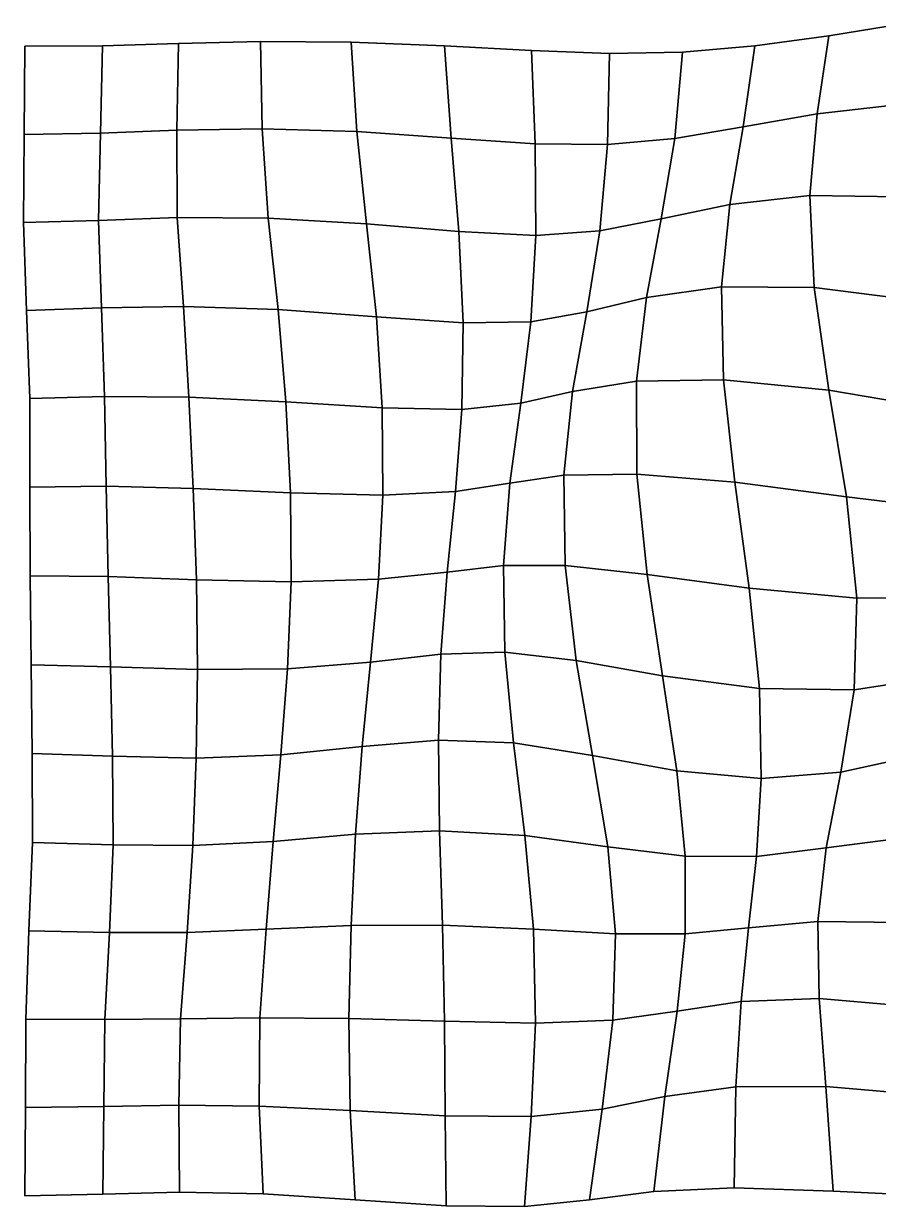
# Model space of a CAD drawing. Extents: x -160 to 222, y -128 to 127.
# Drawn here: x -160.4 to 21.6, y -128.2 to 123.5 of the extents above; entities that cross this region are included whole.
import ezdxf

# ---------------------------------------------------------------- set-up
doc = ezdxf.new("R2010")
doc.units = 0

msp = doc.modelspace()

# ---------------------------------------------------------------- linework, layer by layer
for points in [[(8.556374, 104.268883, -0.978104), (25.437164, 106.178192, -0.40699), (27.156853, 123.482094, -1.0634), (11.080011, 120.883629, -1.696271)], [(8.556374, 104.268883, -0.978104), (11.080011, 120.883629, -1.696271), (27.156853, 123.482094, -1.0634), (25.437164, 106.178192, -0.40699)], [(-7.132471, 101.533234, -1.663494), (8.556374, 104.268883, -0.978104), (11.080011, 120.883629, -1.696271), (-4.662663, 118.738007, -2.232861)], [(-7.132471, 101.533234, -1.663494), (-4.662663, 118.738007, -2.232861), (11.080011, 120.883629, -1.696271), (8.556374, 104.268883, -0.978104)], [(-160.218079, 99.90274, -1.273248), (-144.029373, 100.154434, -1.242931), (-143.576324, 118.774071, -1.248718), (-160.101456, 118.721863, -1.289634)], [(-160.218079, 99.90274, -1.273248), (-160.101456, 118.721863, -1.289634), (-143.576324, 118.774071, -1.248718), (-144.029373, 100.154434, -1.242931)], [(-144.029373, 100.154434, -1.242931), (-127.757965, 100.810692, -1.306906), (-127.357185, 119.242348, -1.253917), (-143.576324, 118.774071, -1.248718)], [(-144.029373, 100.154434, -1.242931), (-143.576324, 118.774071, -1.248718), (-127.357185, 119.242348, -1.253917), (-127.757965, 100.810692, -1.306906)], [(-127.757965, 100.810692, -1.306906), (-109.592369, 101.124725, -1.366791), (-109.912468, 119.66951, -1.252119), (-127.357185, 119.242348, -1.253917)], [(-127.757965, 100.810692, -1.306906), (-127.357185, 119.242348, -1.253917), (-109.912468, 119.66951, -1.252119), (-109.592369, 101.124725, -1.366791)], [(-109.592369, 101.124725, -1.366791), (-89.402069, 100.50782, -1.372343), (-90.656372, 119.527351, -1.228849), (-109.912468, 119.66951, -1.252119)], [(-109.592369, 101.124725, -1.366791), (-109.912468, 119.66951, -1.252119), (-90.656372, 119.527351, -1.228849), (-89.402069, 100.50782, -1.372343)], [(-89.402069, 100.50782, -1.372343), (-69.309944, 99.142334, -1.433282), (-70.77198, 118.736221, -1.301387), (-90.656372, 119.527351, -1.228849)], [(-89.402069, 100.50782, -1.372343), (-90.656372, 119.527351, -1.228849), (-70.77198, 118.736221, -1.301387), (-69.309944, 99.142334, -1.433282)], [(-69.309944, 99.142334, -1.433282), (-51.470695, 97.902779, -1.665176), (-52.261501, 117.736862, -1.595495), (-70.77198, 118.736221, -1.301387)], [(-69.309944, 99.142334, -1.433282), (-70.77198, 118.736221, -1.301387), (-52.261501, 117.736862, -1.595495), (-51.470695, 97.902779, -1.665176)], [(-21.734848, 99.058441, -2.037014), (-7.132471, 101.533234, -1.663494), (-4.662663, 118.738007, -2.232861), (-20.070789, 117.444695, -2.347423)], [(-21.734848, 99.058441, -2.037014), (-20.070789, 117.444695, -2.347423), (-4.662663, 118.738007, -2.232861), (-7.132471, 101.533234, -1.663494)], [(-51.470695, 97.902779, -1.665176), (-36.033909, 97.737206, -1.966704), (-35.61972, 117.155884, -2.041241), (-52.261501, 117.736862, -1.595495)], [(-51.470695, 97.902779, -1.665176), (-52.261501, 117.736862, -1.595495), (-35.61972, 117.155884, -2.041241), (-36.033909, 97.737206, -1.966704)], [(-36.033909, 97.737206, -1.966704), (-21.734848, 99.058441, -2.037014), (-20.070789, 117.444695, -2.347423), (-35.61972, 117.155884, -2.041241)], [(-36.033909, 97.737206, -1.966704), (-35.61972, 117.155884, -2.041241), (-20.070789, 117.444695, -2.347423), (-21.734848, 99.058441, -2.037014)], [(7.059024, 86.924858, -0.711014), (26.204672, 86.621712, -0.413119), (25.437164, 106.178192, -0.40699), (8.556374, 104.268883, -0.978104)], [(7.059024, 86.924858, -0.711014), (8.556374, 104.268883, -0.978104), (25.437164, 106.178192, -0.40699), (26.204672, 86.621712, -0.413119)], [(-9.986048, 84.969398, -1.239384), (7.059024, 86.924858, -0.711014), (8.556374, 104.268883, -0.978104), (-7.132471, 101.533234, -1.663494)], [(-9.986048, 84.969398, -1.239384), (-7.132471, 101.533234, -1.663494), (8.556374, 104.268883, -0.978104), (7.059024, 86.924858, -0.711014)], [(-144.449707, 81.609299, -1.258841), (-127.700447, 82.235344, -1.405542), (-127.757965, 100.810692, -1.306906), (-144.029373, 100.154434, -1.242931)], [(-144.449707, 81.609299, -1.258841), (-144.029373, 100.154434, -1.242931), (-127.757965, 100.810692, -1.306906), (-127.700447, 82.235344, -1.405542)], [(-127.700447, 82.235344, -1.405542), (-108.306931, 82.114563, -1.520799), (-109.592369, 101.124725, -1.366791), (-127.757965, 100.810692, -1.306906)], [(-127.700447, 82.235344, -1.405542), (-127.757965, 100.810692, -1.306906), (-109.592369, 101.124725, -1.366791), (-108.306931, 82.114563, -1.520799)], [(-108.306931, 82.114563, -1.520799), (-87.337372, 80.888451, -1.490424), (-89.402069, 100.50782, -1.372343), (-109.592369, 101.124725, -1.366791)], [(-108.306931, 82.114563, -1.520799), (-109.592369, 101.124725, -1.366791), (-89.402069, 100.50782, -1.372343), (-87.337372, 80.888451, -1.490424)], [(-24.595407, 81.93325, -1.606082), (-9.986048, 84.969398, -1.239384), (-7.132471, 101.533234, -1.663494), (-21.734848, 99.058441, -2.037014)], [(-24.595407, 81.93325, -1.606082), (-21.734848, 99.058441, -2.037014), (-7.132471, 101.533234, -1.663494), (-9.986048, 84.969398, -1.239384)], [(-160.358871, 81.149223, -1.259004), (-144.449707, 81.609299, -1.258841), (-144.029373, 100.154434, -1.242931), (-160.218079, 99.90274, -1.273248)], [(-160.358871, 81.149223, -1.259004), (-160.218079, 99.90274, -1.273248), (-144.029373, 100.154434, -1.242931), (-144.449707, 81.609299, -1.258841)], [(-87.337372, 80.888451, -1.490424), (-67.714294, 79.233673, -1.426852), (-69.309944, 99.142334, -1.433282), (-89.402069, 100.50782, -1.372343)], [(-87.337372, 80.888451, -1.490424), (-89.402069, 100.50782, -1.372343), (-69.309944, 99.142334, -1.433282), (-67.714294, 79.233673, -1.426852)], [(-67.714294, 79.233673, -1.426852), (-51.317303, 78.421341, -1.493384), (-51.470695, 97.902779, -1.665176), (-69.309944, 99.142334, -1.433282)], [(-67.714294, 79.233673, -1.426852), (-69.309944, 99.142334, -1.433282), (-51.470695, 97.902779, -1.665176), (-51.317303, 78.421341, -1.493384)], [(-37.664391, 79.365768, -1.638145), (-24.595407, 81.93325, -1.606082), (-21.734848, 99.058441, -2.037014), (-36.033909, 97.737206, -1.966704)], [(-37.664391, 79.365768, -1.638145), (-36.033909, 97.737206, -1.966704), (-21.734848, 99.058441, -2.037014), (-24.595407, 81.93325, -1.606082)], [(-51.317303, 78.421341, -1.493384), (-37.664391, 79.365768, -1.638145), (-36.033909, 97.737206, -1.966704), (-51.470695, 97.902779, -1.665176)], [(-51.317303, 78.421341, -1.493384), (-51.470695, 97.902779, -1.665176), (-36.033909, 97.737206, -1.966704), (-37.664391, 79.365768, -1.638145)], [(-11.765153, 67.438622, -1.286692), (7.918669, 67.346748, -1.164469), (7.059024, 86.924858, -0.711014), (-9.986048, 84.969398, -1.239384)], [(-11.765153, 67.438622, -1.286692), (-9.986048, 84.969398, -1.239384), (7.059024, 86.924858, -0.711014), (7.918669, 67.346748, -1.164469)], [(7.918669, 67.346748, -1.164469), (29.771221, 64.525589, -1.172959), (26.204672, 86.621712, -0.413119), (7.059024, 86.924858, -0.711014)], [(7.918669, 67.346748, -1.164469), (7.059024, 86.924858, -0.711014), (26.204672, 86.621712, -0.413119), (29.771221, 64.525589, -1.172959)], [(-27.780479, 65.20137, -1.313781), (-11.765153, 67.438622, -1.286692), (-9.986048, 84.969398, -1.239384), (-24.595407, 81.93325, -1.606082)], [(-27.780479, 65.20137, -1.313781), (-24.595407, 81.93325, -1.606082), (-9.986048, 84.969398, -1.239384), (-11.765153, 67.438622, -1.286692)], [(-159.777985, 62.42342, -1.247813), (-143.80162, 62.964863, -1.296056), (-144.449707, 81.609299, -1.258841), (-160.358871, 81.149223, -1.259004)], [(-159.777985, 62.42342, -1.247813), (-160.358871, 81.149223, -1.259004), (-144.449707, 81.609299, -1.258841), (-143.80162, 62.964863, -1.296056)], [(-143.80162, 62.964863, -1.296056), (-126.326988, 63.295589, -1.542153), (-127.700447, 82.235344, -1.405542), (-144.449707, 81.609299, -1.258841)], [(-143.80162, 62.964863, -1.296056), (-144.449707, 81.609299, -1.258841), (-127.700447, 82.235344, -1.405542), (-126.326988, 63.295589, -1.542153)], [(-126.326988, 63.295589, -1.542153), (-106.190125, 62.631672, -1.691152), (-108.306931, 82.114563, -1.520799), (-127.700447, 82.235344, -1.405542)], [(-126.326988, 63.295589, -1.542153), (-127.700447, 82.235344, -1.405542), (-108.306931, 82.114563, -1.520799), (-106.190125, 62.631672, -1.691152)], [(-106.190125, 62.631672, -1.691152), (-85.258095, 61.094727, -1.544658), (-87.337372, 80.888451, -1.490424), (-108.306931, 82.114563, -1.520799)], [(-106.190125, 62.631672, -1.691152), (-108.306931, 82.114563, -1.520799), (-87.337372, 80.888451, -1.490424), (-85.258095, 61.094727, -1.544658)], [(-85.258095, 61.094727, -1.544658), (-66.795044, 59.803055, -1.249658), (-67.714294, 79.233673, -1.426852), (-87.337372, 80.888451, -1.490424)], [(-85.258095, 61.094727, -1.544658), (-87.337372, 80.888451, -1.490424), (-67.714294, 79.233673, -1.426852), (-66.795044, 59.803055, -1.249658)], [(-40.471607, 62.146885, -1.18767), (-27.780479, 65.20137, -1.313781), (-24.595407, 81.93325, -1.606082), (-37.664391, 79.365768, -1.638145)], [(-40.471607, 62.146885, -1.18767), (-37.664391, 79.365768, -1.638145), (-24.595407, 81.93325, -1.606082), (-27.780479, 65.20137, -1.313781)], [(-66.795044, 59.803055, -1.249658), (-52.378128, 60.030304, -1.101999), (-51.317303, 78.421341, -1.493384), (-67.714294, 79.233673, -1.426852)], [(-66.795044, 59.803055, -1.249658), (-67.714294, 79.233673, -1.426852), (-51.317303, 78.421341, -1.493384), (-52.378128, 60.030304, -1.101999)], [(-52.378128, 60.030304, -1.101999), (-40.471607, 62.146885, -1.18767), (-37.664391, 79.365768, -1.638145), (-51.317303, 78.421341, -1.493384)], [(-52.378128, 60.030304, -1.101999), (-51.317303, 78.421341, -1.493384), (-37.664391, 79.365768, -1.638145), (-40.471607, 62.146885, -1.18767)], [(-29.85434, 47.391087, -1.279692), (-11.367187, 47.684399, -1.88055), (-11.765153, 67.438622, -1.286692), (-27.780479, 65.20137, -1.313781)], [(-29.85434, 47.391087, -1.279692), (-27.780479, 65.20137, -1.313781), (-11.765153, 67.438622, -1.286692), (-11.367187, 47.684399, -1.88055)], [(-11.367187, 47.684399, -1.88055), (11.068026, 45.457344, -2.293973), (7.918669, 67.346748, -1.164469), (-11.765153, 67.438622, -1.286692)], [(-11.367187, 47.684399, -1.88055), (-11.765153, 67.438622, -1.286692), (7.918669, 67.346748, -1.164469), (11.068026, 45.457344, -2.293973)], [(11.068026, 45.457344, -2.293973), (34.487934, 41.530514, -2.486491), (29.771221, 64.525589, -1.172959), (7.918669, 67.346748, -1.164469)], [(11.068026, 45.457344, -2.293973), (7.918669, 67.346748, -1.164469), (29.771221, 64.525589, -1.172959), (34.487934, 41.530514, -2.486491)], [(-159.053833, 43.671505, -1.238607), (-143.126694, 44.101295, -1.347872), (-143.80162, 62.964863, -1.296056), (-159.777985, 62.42342, -1.247813)], [(-159.053833, 43.671505, -1.238607), (-159.777985, 62.42342, -1.247813), (-143.80162, 62.964863, -1.296056), (-143.126694, 44.101295, -1.347872)], [(-143.126694, 44.101295, -1.347872), (-125.165466, 43.993629, -1.703691), (-126.326988, 63.295589, -1.542153), (-143.80162, 62.964863, -1.296056)], [(-143.126694, 44.101295, -1.347872), (-143.80162, 62.964863, -1.296056), (-126.326988, 63.295589, -1.542153), (-125.165466, 43.993629, -1.703691)], [(-125.165466, 43.993629, -1.703691), (-104.544983, 42.993816, -1.864836), (-106.190125, 62.631672, -1.691152), (-126.326988, 63.295589, -1.542153)], [(-125.165466, 43.993629, -1.703691), (-126.326988, 63.295589, -1.542153), (-106.190125, 62.631672, -1.691152), (-104.544983, 42.993816, -1.864836)], [(-43.484833, 45.192204, -0.71907), (-29.85434, 47.391087, -1.279692), (-27.780479, 65.20137, -1.313781), (-40.471607, 62.146885, -1.18767)], [(-43.484833, 45.192204, -0.71907), (-40.471607, 62.146885, -1.18767), (-27.780479, 65.20137, -1.313781), (-29.85434, 47.391087, -1.279692)], [(-104.544983, 42.993816, -1.864836), (-84.012917, 41.725269, -1.532759), (-85.258095, 61.094727, -1.544658), (-106.190125, 62.631672, -1.691152)], [(-104.544983, 42.993816, -1.864836), (-106.190125, 62.631672, -1.691152), (-85.258095, 61.094727, -1.544658), (-84.012917, 41.725269, -1.532759)], [(-84.012917, 41.725269, -1.532759), (-67.07827, 41.376091, -0.92418), (-66.795044, 59.803055, -1.249658), (-85.258095, 61.094727, -1.544658)], [(-84.012917, 41.725269, -1.532759), (-85.258095, 61.094727, -1.544658), (-66.795044, 59.803055, -1.249658), (-67.07827, 41.376091, -0.92418)], [(-54.516781, 42.684875, -0.553064), (-43.484833, 45.192204, -0.71907), (-40.471607, 62.146885, -1.18767), (-52.378128, 60.030304, -1.101999)], [(-54.516781, 42.684875, -0.553064), (-52.378128, 60.030304, -1.101999), (-40.471607, 62.146885, -1.18767), (-43.484833, 45.192204, -0.71907)], [(-67.07827, 41.376091, -0.92418), (-54.516781, 42.684875, -0.553064), (-52.378128, 60.030304, -1.101999), (-66.795044, 59.803055, -1.249658)], [(-67.07827, 41.376091, -0.92418), (-66.795044, 59.803055, -1.249658), (-52.378128, 60.030304, -1.101999), (-54.516781, 42.684875, -0.553064)], [(-45.341473, 27.362612, -0.239957), (-29.79497, 27.621456, -1.416972), (-29.85434, 47.391087, -1.279692), (-43.484833, 45.192204, -0.71907)], [(-45.341473, 27.362612, -0.239957), (-43.484833, 45.192204, -0.71907), (-29.85434, 47.391087, -1.279692), (-29.79497, 27.621456, -1.416972)], [(-29.79497, 27.621456, -1.416972), (-8.949508, 25.855137, -2.836913), (-11.367187, 47.684399, -1.88055), (-29.85434, 47.391087, -1.279692)], [(-29.79497, 27.621456, -1.416972), (-29.85434, 47.391087, -1.279692), (-11.367187, 47.684399, -1.88055), (-8.949508, 25.855137, -2.836913)], [(-8.949508, 25.855137, -2.836913), (14.853755, 22.770052, -3.867624), (11.068026, 45.457344, -2.293973), (-11.367187, 47.684399, -1.88055)], [(-8.949508, 25.855137, -2.836913), (-11.367187, 47.684399, -1.88055), (11.068026, 45.457344, -2.293973), (14.853755, 22.770052, -3.867624)], [(14.853755, 22.770052, -3.867624), (37.711994, 20.034651, -4.163356), (34.487934, 41.530514, -2.486491), (11.068026, 45.457344, -2.293973)], [(14.853755, 22.770052, -3.867624), (11.068026, 45.457344, -2.293973), (34.487934, 41.530514, -2.486491), (37.711994, 20.034651, -4.163356)], [(-159.01947, 24.854973, -1.229445), (-142.823502, 25.013939, -1.402356), (-143.126694, 44.101295, -1.347872), (-159.053833, 43.671505, -1.238607)], [(-159.01947, 24.854973, -1.229445), (-159.053833, 43.671505, -1.238607), (-143.126694, 44.101295, -1.347872), (-142.823502, 25.013939, -1.402356)], [(-142.823502, 25.013939, -1.402356), (-124.270699, 24.522371, -1.874744), (-125.165466, 43.993629, -1.703691), (-143.126694, 44.101295, -1.347872)], [(-142.823502, 25.013939, -1.402356), (-143.126694, 44.101295, -1.347872), (-125.165466, 43.993629, -1.703691), (-124.270699, 24.522371, -1.874744)], [(-124.270699, 24.522371, -1.874744), (-103.540977, 23.60083, -2.044291), (-104.544983, 42.993816, -1.864836), (-125.165466, 43.993629, -1.703691)], [(-124.270699, 24.522371, -1.874744), (-125.165466, 43.993629, -1.703691), (-104.544983, 42.993816, -1.864836), (-103.540977, 23.60083, -2.044291)], [(-103.540977, 23.60083, -2.044291), (-83.884346, 23.134872, -1.493048), (-84.012917, 41.725269, -1.532759), (-104.544983, 42.993816, -1.864836)], [(-103.540977, 23.60083, -2.044291), (-104.544983, 42.993816, -1.864836), (-84.012917, 41.725269, -1.532759), (-83.884346, 23.134872, -1.493048)], [(-56.831707, 25.662151, 0.090516), (-45.341473, 27.362612, -0.239957), (-43.484833, 45.192204, -0.71907), (-54.516781, 42.684875, -0.553064)], [(-56.831707, 25.662151, 0.090516), (-54.516781, 42.684875, -0.553064), (-43.484833, 45.192204, -0.71907), (-45.341473, 27.362612, -0.239957)], [(-83.884346, 23.134872, -1.493048), (-68.417099, 23.87571, -0.518751), (-67.07827, 41.376091, -0.92418), (-84.012917, 41.725269, -1.532759)], [(-83.884346, 23.134872, -1.493048), (-84.012917, 41.725269, -1.532759), (-67.07827, 41.376091, -0.92418), (-68.417099, 23.87571, -0.518751)], [(-68.417099, 23.87571, -0.518751), (-56.831707, 25.662151, 0.090516), (-54.516781, 42.684875, -0.553064), (-67.07827, 41.376091, -0.92418)], [(-68.417099, 23.87571, -0.518751), (-67.07827, 41.376091, -0.92418), (-54.516781, 42.684875, -0.553064), (-56.831707, 25.662151, 0.090516)], [(-70.151924, 6.735214, -0.142565), (-58.184097, 8.132105, 0.770872), (-56.831707, 25.662151, 0.090516), (-68.417099, 23.87571, -0.518751)], [(-70.151924, 6.735214, -0.142565), (-68.417099, 23.87571, -0.518751), (-56.831707, 25.662151, 0.090516), (-58.184097, 8.132105, 0.770872)], [(-58.184097, 8.132105, 0.770872), (-45.091076, 8.132048, 0.341813), (-45.341473, 27.362612, -0.239957), (-56.831707, 25.662151, 0.090516)], [(-58.184097, 8.132105, 0.770872), (-56.831707, 25.662151, 0.090516), (-45.341473, 27.362612, -0.239957), (-45.091076, 8.132048, 0.341813)], [(-45.091076, 8.132048, 0.341813), (-27.635443, 6.259414, -1.447633), (-29.79497, 27.621456, -1.416972), (-45.341473, 27.362612, -0.239957)], [(-45.091076, 8.132048, 0.341813), (-45.341473, 27.362612, -0.239957), (-29.79497, 27.621456, -1.416972), (-27.635443, 6.259414, -1.447633)], [(-27.635443, 6.259414, -1.447633), (-5.868596, 3.361687, -3.768608), (-8.949508, 25.855137, -2.836913), (-29.79497, 27.621456, -1.416972)], [(-27.635443, 6.259414, -1.447633), (-29.79497, 27.621456, -1.416972), (-8.949508, 25.855137, -2.836913), (-5.868596, 3.361687, -3.768608)], [(-5.868596, 3.361687, -3.768608), (17.070141, 1.171785, -5.561463), (14.853755, 22.770052, -3.867624), (-8.949508, 25.855137, -2.836913)], [(-5.868596, 3.361687, -3.768608), (-8.949508, 25.855137, -2.836913), (14.853755, 22.770052, -3.867624), (17.070141, 1.171785, -5.561463)], [(-158.955856, 5.969586, -1.21677), (-142.362061, 5.802164, -1.440979), (-142.823502, 25.013939, -1.402356), (-159.01947, 24.854973, -1.229445)], [(-158.955856, 5.969586, -1.21677), (-159.01947, 24.854973, -1.229445), (-142.823502, 25.013939, -1.402356), (-142.362061, 5.802164, -1.440979)], [(-142.362061, 5.802164, -1.440979), (-123.589134, 5.131223, -2.034657), (-124.270699, 24.522371, -1.874744), (-142.823502, 25.013939, -1.402356)], [(-142.362061, 5.802164, -1.440979), (-142.823502, 25.013939, -1.402356), (-124.270699, 24.522371, -1.874744), (-123.589134, 5.131223, -2.034657)], [(-123.589134, 5.131223, -2.034657), (-103.387047, 4.682024, -2.243539), (-103.540977, 23.60083, -2.044291), (-124.270699, 24.522371, -1.874744)], [(-123.589134, 5.131223, -2.034657), (-124.270699, 24.522371, -1.874744), (-103.540977, 23.60083, -2.044291), (-103.387047, 4.682024, -2.243539)], [(-103.387047, 4.682024, -2.243539), (-84.8312, 5.234547, -1.500285), (-83.884346, 23.134872, -1.493048), (-103.540977, 23.60083, -2.044291)], [(-103.387047, 4.682024, -2.243539), (-103.540977, 23.60083, -2.044291), (-83.884346, 23.134872, -1.493048), (-84.8312, 5.234547, -1.500285)], [(-84.8312, 5.234547, -1.500285), (-70.151924, 6.735214, -0.142565), (-68.417099, 23.87571, -0.518751), (-83.884346, 23.134872, -1.493048)], [(-84.8312, 5.234547, -1.500285), (-83.884346, 23.134872, -1.493048), (-68.417099, 23.87571, -0.518751), (-70.151924, 6.735214, -0.142565)], [(17.070141, 1.171785, -5.561463), (37.53194, 1.241486, -6.138596), (37.711994, 20.034651, -4.163356), (14.853755, 22.770052, -3.867624)], [(17.070141, 1.171785, -5.561463), (14.853755, 22.770052, -3.867624), (37.711994, 20.034651, -4.163356), (37.53194, 1.241486, -6.138596)], [(-71.513023, -10.736281, 0.054946), (-57.881622, -10.323325, 1.395963), (-58.184097, 8.132105, 0.770872), (-70.151924, 6.735214, -0.142565)], [(-71.513023, -10.736281, 0.054946), (-70.151924, 6.735214, -0.142565), (-58.184097, 8.132105, 0.770872), (-57.881622, -10.323325, 1.395963)], [(-57.881622, -10.323325, 1.395963), (-42.738544, -12.086211, 1.134186), (-45.091076, 8.132048, 0.341813), (-58.184097, 8.132105, 0.770872)], [(-57.881622, -10.323325, 1.395963), (-58.184097, 8.132105, 0.770872), (-45.091076, 8.132048, 0.341813), (-42.738544, -12.086211, 1.134186)], [(-42.738544, -12.086211, 1.134186), (-24.36586, -15.319824, -0.995653), (-27.635443, 6.259414, -1.447633), (-45.091076, 8.132048, 0.341813)], [(-42.738544, -12.086211, 1.134186), (-45.091076, 8.132048, 0.341813), (-27.635443, 6.259414, -1.447633), (-24.36586, -15.319824, -0.995653)], [(-158.791687, -12.95708, -1.196572), (-141.861023, -13.391476, -1.440841), (-142.362061, 5.802164, -1.440979), (-158.955856, 5.969586, -1.21677)], [(-158.791687, -12.95708, -1.196572), (-158.955856, 5.969586, -1.21677), (-142.362061, 5.802164, -1.440979), (-141.861023, -13.391476, -1.440841)], [(-141.861023, -13.391476, -1.440841), (-123.359169, -14.007976, -2.154797), (-123.589134, 5.131223, -2.034657), (-142.362061, 5.802164, -1.440979)], [(-141.861023, -13.391476, -1.440841), (-142.362061, 5.802164, -1.440979), (-123.589134, 5.131223, -2.034657), (-123.359169, -14.007976, -2.154797)], [(-123.359169, -14.007976, -2.154797), (-104.15136, -13.812123, -2.475531), (-103.387047, 4.682024, -2.243539), (-123.589134, 5.131223, -2.034657)], [(-123.359169, -14.007976, -2.154797), (-123.589134, 5.131223, -2.034657), (-103.387047, 4.682024, -2.243539), (-104.15136, -13.812123, -2.475531)], [(-104.15136, -13.812123, -2.475531), (-86.476974, -12.424472, -1.648928), (-84.8312, 5.234547, -1.500285), (-103.387047, 4.682024, -2.243539)], [(-104.15136, -13.812123, -2.475531), (-103.387047, 4.682024, -2.243539), (-84.8312, 5.234547, -1.500285), (-86.476974, -12.424472, -1.648928)], [(-86.476974, -12.424472, -1.648928), (-71.513023, -10.736281, 0.054946), (-70.151924, 6.735214, -0.142565), (-84.8312, 5.234547, -1.500285)], [(-86.476974, -12.424472, -1.648928), (-84.8312, 5.234547, -1.500285), (-70.151924, 6.735214, -0.142565), (-71.513023, -10.736281, 0.054946)], [(-24.36586, -15.319824, -0.995653), (-3.715768, -18.03791, -4.116548), (-5.868596, 3.361687, -3.768608), (-27.635443, 6.259414, -1.447633)], [(-24.36586, -15.319824, -0.995653), (-27.635443, 6.259414, -1.447633), (-5.868596, 3.361687, -3.768608), (-3.715768, -18.03791, -4.116548)], [(-3.715768, -18.03791, -4.116548), (16.487425, -18.316557, -6.857404), (17.070141, 1.171785, -5.561463), (-5.868596, 3.361687, -3.768608)], [(-3.715768, -18.03791, -4.116548), (-5.868596, 3.361687, -3.768608), (17.070141, 1.171785, -5.561463), (16.487425, -18.316557, -6.857404)], [(16.487425, -18.316557, -6.857404), (34.09063, -15.635345, -8.190635), (37.53194, 1.241486, -6.138596), (17.070141, 1.171785, -5.561463)], [(16.487425, -18.316557, -6.857404), (17.070141, 1.171785, -5.561463), (37.53194, 1.241486, -6.138596), (34.09063, -15.635345, -8.190635)], [(-105.574692, -32.137302, -2.727925), (-88.269753, -30.393744, -2.014955), (-86.476974, -12.424472, -1.648928), (-104.15136, -13.812123, -2.475531)], [(-105.574692, -32.137302, -2.727925), (-104.15136, -13.812123, -2.475531), (-86.476974, -12.424472, -1.648928), (-88.269753, -30.393744, -2.014955)], [(-88.269753, -30.393744, -2.014955), (-72.042587, -29.028803, -0.098895), (-71.513023, -10.736281, 0.054946), (-86.476974, -12.424472, -1.648928)], [(-88.269753, -30.393744, -2.014955), (-86.476974, -12.424472, -1.648928), (-71.513023, -10.736281, 0.054946), (-72.042587, -29.028803, -0.098895)], [(-72.042587, -29.028803, -0.098895), (-56.071846, -29.597265, 1.785938), (-57.881622, -10.323325, 1.395963), (-71.513023, -10.736281, 0.054946)], [(-72.042587, -29.028803, -0.098895), (-71.513023, -10.736281, 0.054946), (-57.881622, -10.323325, 1.395963), (-56.071846, -29.597265, 1.785938)], [(-56.071846, -29.597265, 1.785938), (-39.23061, -32.305138, 2.111229), (-42.738544, -12.086211, 1.134186), (-57.881622, -10.323325, 1.395963)], [(-56.071846, -29.597265, 1.785938), (-57.881622, -10.323325, 1.395963), (-42.738544, -12.086211, 1.134186), (-39.23061, -32.305138, 2.111229)], [(-39.23061, -32.305138, 2.111229), (-21.314262, -35.577438, 0.20437), (-24.36586, -15.319824, -0.995653), (-42.738544, -12.086211, 1.134186)], [(-39.23061, -32.305138, 2.111229), (-42.738544, -12.086211, 1.134186), (-24.36586, -15.319824, -0.995653), (-21.314262, -35.577438, 0.20437)], [(-158.580093, -31.882858, -1.166812), (-141.467804, -32.445396, -1.379419), (-141.861023, -13.391476, -1.440841), (-158.791687, -12.95708, -1.196572)], [(-158.580093, -31.882858, -1.166812), (-158.791687, -12.95708, -1.196572), (-141.861023, -13.391476, -1.440841), (-141.467804, -32.445396, -1.379419)], [(-141.467804, -32.445396, -1.379419), (-123.638626, -32.854946, -2.194692), (-123.359169, -14.007976, -2.154797), (-141.861023, -13.391476, -1.440841)], [(-141.467804, -32.445396, -1.379419), (-141.861023, -13.391476, -1.440841), (-123.359169, -14.007976, -2.154797), (-123.638626, -32.854946, -2.194692)], [(-123.638626, -32.854946, -2.194692), (-105.574692, -32.137302, -2.727925), (-104.15136, -13.812123, -2.475531), (-123.359169, -14.007976, -2.154797)], [(-123.638626, -32.854946, -2.194692), (-123.359169, -14.007976, -2.154797), (-104.15136, -13.812123, -2.475531), (-105.574692, -32.137302, -2.727925)], [(-21.314262, -35.577438, 0.20437), (-3.30139, -37.150883, -3.307981), (-3.715768, -18.03791, -4.116548), (-24.36586, -15.319824, -0.995653)], [(-21.314262, -35.577438, 0.20437), (-24.36586, -15.319824, -0.995653), (-3.715768, -18.03791, -4.116548), (-3.30139, -37.150883, -3.307981)], [(13.66232, -35.807076, -7.002787), (29.5089, -32.34721, -9.579925), (34.09063, -15.635345, -8.190635), (16.487425, -18.316557, -6.857404)], [(13.66232, -35.807076, -7.002787), (16.487425, -18.316557, -6.857404), (34.09063, -15.635345, -8.190635), (29.5089, -32.34721, -9.579925)], [(-3.30139, -37.150883, -3.307981), (13.66232, -35.807076, -7.002787), (16.487425, -18.316557, -6.857404), (-3.715768, -18.03791, -4.116548)], [(-3.30139, -37.150883, -3.307981), (-3.715768, -18.03791, -4.116548), (16.487425, -18.316557, -6.857404), (13.66232, -35.807076, -7.002787)], [(-89.727127, -49.057137, -2.597504), (-71.790169, -48.300266, -0.740449), (-72.042587, -29.028803, -0.098895), (-88.269753, -30.393744, -2.014955)], [(-89.727127, -49.057137, -2.597504), (-88.269753, -30.393744, -2.014955), (-72.042587, -29.028803, -0.098895), (-71.790169, -48.300266, -0.740449)], [(-71.790169, -48.300266, -0.740449), (-53.660107, -49.333305, 1.66712), (-56.071846, -29.597265, 1.785938), (-72.042587, -29.028803, -0.098895)], [(-71.790169, -48.300266, -0.740449), (-72.042587, -29.028803, -0.098895), (-56.071846, -29.597265, 1.785938), (-53.660107, -49.333305, 1.66712)], [(-53.660107, -49.333305, 1.66712), (-36.005207, -51.711422, 2.976444), (-39.23061, -32.305138, 2.111229), (-56.071846, -29.597265, 1.785938)], [(-53.660107, -49.333305, 1.66712), (-56.071846, -29.597265, 1.785938), (-39.23061, -32.305138, 2.111229), (-36.005207, -51.711422, 2.976444)], [(-158.497208, -50.771557, -1.130274), (-141.324722, -51.297146, -1.243218), (-141.467804, -32.445396, -1.379419), (-158.580093, -31.882858, -1.166812)], [(-158.497208, -50.771557, -1.130274), (-158.580093, -31.882858, -1.166812), (-141.467804, -32.445396, -1.379419), (-141.324722, -51.297146, -1.243218)], [(-141.324722, -51.297146, -1.243218), (-124.307755, -51.468033, -2.104061), (-123.638626, -32.854946, -2.194692), (-141.467804, -32.445396, -1.379419)], [(-141.324722, -51.297146, -1.243218), (-141.467804, -32.445396, -1.379419), (-123.638626, -32.854946, -2.194692), (-124.307755, -51.468033, -2.104061)], [(-124.307755, -51.468033, -2.104061), (-107.199493, -50.574417, -2.937783), (-105.574692, -32.137302, -2.727925), (-123.638626, -32.854946, -2.194692)], [(-124.307755, -51.468033, -2.104061), (-123.638626, -32.854946, -2.194692), (-105.574692, -32.137302, -2.727925), (-107.199493, -50.574417, -2.937783)], [(-107.199493, -50.574417, -2.937783), (-89.727127, -49.057137, -2.597504), (-88.269753, -30.393744, -2.014955), (-105.574692, -32.137302, -2.727925)], [(-107.199493, -50.574417, -2.937783), (-105.574692, -32.137302, -2.727925), (-88.269753, -30.393744, -2.014955), (-89.727127, -49.057137, -2.597504)], [(-36.005207, -51.711422, 2.976444), (-19.532749, -53.721554, 2.027966), (-21.314262, -35.577438, 0.20437), (-39.23061, -32.305138, 2.111229)], [(-36.005207, -51.711422, 2.976444), (-39.23061, -32.305138, 2.111229), (-21.314262, -35.577438, 0.20437), (-19.532749, -53.721554, 2.027966)], [(10.471847, -51.970268, -5.303101), (26.505554, -49.874111, -9.152633), (29.5089, -32.34721, -9.579925), (13.66232, -35.807076, -7.002787)], [(10.471847, -51.970268, -5.303101), (13.66232, -35.807076, -7.002787), (29.5089, -32.34721, -9.579925), (26.505554, -49.874111, -9.152633)], [(-19.532749, -53.721554, 2.027966), (-4.345368, -53.809303, -1.108227), (-3.30139, -37.150883, -3.307981), (-21.314262, -35.577438, 0.20437)], [(-19.532749, -53.721554, 2.027966), (-21.314262, -35.577438, 0.20437), (-3.30139, -37.150883, -3.307981), (-4.345368, -53.809303, -1.108227)], [(-4.345368, -53.809303, -1.108227), (10.471847, -51.970268, -5.303101), (13.66232, -35.807076, -7.002787), (-3.30139, -37.150883, -3.307981)], [(-4.345368, -53.809303, -1.108227), (-3.30139, -37.150883, -3.307981), (13.66232, -35.807076, -7.002787), (10.471847, -51.970268, -5.303101)], [(-108.742775, -69.256142, -2.985874), (-90.638222, -68.453911, -3.262589), (-89.727127, -49.057137, -2.597504), (-107.199493, -50.574417, -2.937783)], [(-108.742775, -69.256142, -2.985874), (-107.199493, -50.574417, -2.937783), (-89.727127, -49.057137, -2.597504), (-90.638222, -68.453911, -3.262589)], [(-90.638222, -68.453911, -3.262589), (-71.190636, -68.388817, -1.861805), (-71.790169, -48.300266, -0.740449), (-89.727127, -49.057137, -2.597504)], [(-90.638222, -68.453911, -3.262589), (-89.727127, -49.057137, -2.597504), (-71.790169, -48.300266, -0.740449), (-71.190636, -68.388817, -1.861805)], [(-71.190636, -68.388817, -1.861805), (-51.819237, -69.265915, 0.781973), (-53.660107, -49.333305, 1.66712), (-71.790169, -48.300266, -0.740449)], [(-71.190636, -68.388817, -1.861805), (-71.790169, -48.300266, -0.740449), (-53.660107, -49.333305, 1.66712), (-51.819237, -69.265915, 0.781973)], [(-51.819237, -69.265915, 0.781973), (-34.367901, -70.258865, 3.182009), (-36.005207, -51.711422, 2.976444), (-53.660107, -49.333305, 1.66712)], [(-51.819237, -69.265915, 0.781973), (-53.660107, -49.333305, 1.66712), (-36.005207, -51.711422, 2.976444), (-34.367901, -70.258865, 3.182009)], [(8.729692, -67.622696, -1.767209), (26.657681, -67.849655, -6.176878), (26.505554, -49.874111, -9.152633), (10.471847, -51.970268, -5.303101)], [(8.729692, -67.622696, -1.767209), (10.471847, -51.970268, -5.303101), (26.505554, -49.874111, -9.152633), (26.657681, -67.849655, -6.176878)], [(-159.25061, -69.608017, -1.096482), (-142.068924, -69.952477, -1.039721), (-141.324722, -51.297146, -1.243218), (-158.497208, -50.771557, -1.130274)], [(-159.25061, -69.608017, -1.096482), (-158.497208, -50.771557, -1.130274), (-141.324722, -51.297146, -1.243218), (-142.068924, -69.952477, -1.039721)], [(-142.068924, -69.952477, -1.039721), (-125.525749, -69.934006, -1.838749), (-124.307755, -51.468033, -2.104061), (-141.324722, -51.297146, -1.243218)], [(-142.068924, -69.952477, -1.039721), (-141.324722, -51.297146, -1.243218), (-124.307755, -51.468033, -2.104061), (-125.525749, -69.934006, -1.838749)], [(-125.525749, -69.934006, -1.838749), (-108.742775, -69.256142, -2.985874), (-107.199493, -50.574417, -2.937783), (-124.307755, -51.468033, -2.104061)], [(-125.525749, -69.934006, -1.838749), (-124.307755, -51.468033, -2.104061), (-107.199493, -50.574417, -2.937783), (-108.742775, -69.256142, -2.985874)], [(-34.367901, -70.258865, 3.182009), (-19.520473, -70.242416, 3.792004), (-19.532749, -53.721554, 2.027966), (-36.005207, -51.711422, 2.976444)], [(-34.367901, -70.258865, 3.182009), (-36.005207, -51.711422, 2.976444), (-19.532749, -53.721554, 2.027966), (-19.520473, -70.242416, 3.792004)], [(-5.996446, -68.985443, 1.967702), (8.729692, -67.622696, -1.767209), (10.471847, -51.970268, -5.303101), (-4.345368, -53.809303, -1.108227)], [(-5.996446, -68.985443, 1.967702), (-4.345368, -53.809303, -1.108227), (10.471847, -51.970268, -5.303101), (8.729692, -67.622696, -1.767209)], [(-19.520473, -70.242416, 3.792004), (-5.996446, -68.985443, 1.967702), (-4.345368, -53.809303, -1.108227), (-19.532749, -53.721554, 2.027966)], [(-19.520473, -70.242416, 3.792004), (-19.532749, -53.721554, 2.027966), (-4.345368, -53.809303, -1.108227), (-5.996446, -68.985443, 1.967702)], [(-7.558867, -84.617714, 4.589819), (8.986818, -83.984161, 2.3943), (8.729692, -67.622696, -1.767209), (-5.996446, -68.985443, 1.967702)], [(-7.558867, -84.617714, 4.589819), (-5.996446, -68.985443, 1.967702), (8.729692, -67.622696, -1.767209), (8.986818, -83.984161, 2.3943)], [(8.986818, -83.984161, 2.3943), (29.446444, -85.798256, -1.341206), (26.657681, -67.849655, -6.176878), (8.729692, -67.622696, -1.767209)], [(8.986818, -83.984161, 2.3943), (8.729692, -67.622696, -1.767209), (26.657681, -67.849655, -6.176878), (29.446444, -85.798256, -1.341206)], [(-159.910995, -88.403549, -1.081597), (-143.040329, -88.478439, -0.808476), (-142.068924, -69.952477, -1.039721), (-159.25061, -69.608017, -1.096482)], [(-159.910995, -88.403549, -1.081597), (-159.25061, -69.608017, -1.096482), (-142.068924, -69.952477, -1.039721), (-143.040329, -88.478439, -0.808476)], [(-143.040329, -88.478439, -0.808476), (-126.986908, -88.32505, -1.392826), (-125.525749, -69.934006, -1.838749), (-142.068924, -69.952477, -1.039721)], [(-143.040329, -88.478439, -0.808476), (-142.068924, -69.952477, -1.039721), (-125.525749, -69.934006, -1.838749), (-126.986908, -88.32505, -1.392826)], [(-126.986908, -88.32505, -1.392826), (-110.103317, -88.102837, -2.733413), (-108.742775, -69.256142, -2.985874), (-125.525749, -69.934006, -1.838749)], [(-126.986908, -88.32505, -1.392826), (-125.525749, -69.934006, -1.838749), (-108.742775, -69.256142, -2.985874), (-110.103317, -88.102837, -2.733413)], [(-110.103317, -88.102837, -2.733413), (-91.103294, -88.246269, -3.736417), (-90.638222, -68.453911, -3.262589), (-108.742775, -69.256142, -2.985874)], [(-110.103317, -88.102837, -2.733413), (-108.742775, -69.256142, -2.985874), (-90.638222, -68.453911, -3.262589), (-91.103294, -88.246269, -3.736417)], [(-91.103294, -88.246269, -3.736417), (-70.749214, -88.847038, -3.204661), (-71.190636, -68.388817, -1.861805), (-90.638222, -68.453911, -3.262589)], [(-91.103294, -88.246269, -3.736417), (-90.638222, -68.453911, -3.262589), (-71.190636, -68.388817, -1.861805), (-70.749214, -88.847038, -3.204661)], [(-70.749214, -88.847038, -3.204661), (-51.359249, -89.278145, -0.886916), (-51.819237, -69.265915, 0.781973), (-71.190636, -68.388817, -1.861805)], [(-70.749214, -88.847038, -3.204661), (-71.190636, -68.388817, -1.861805), (-51.819237, -69.265915, 0.781973), (-51.359249, -89.278145, -0.886916)], [(-51.359249, -89.278145, -0.886916), (-34.91938, -88.63958, 2.211898), (-34.367901, -70.258865, 3.182009), (-51.819237, -69.265915, 0.781973)], [(-51.359249, -89.278145, -0.886916), (-51.819237, -69.265915, 0.781973), (-34.367901, -70.258865, 3.182009), (-34.91938, -88.63958, 2.211898)], [(-34.91938, -88.63958, 2.211898), (-21.188204, -86.736168, 4.456365), (-19.520473, -70.242416, 3.792004), (-34.367901, -70.258865, 3.182009)], [(-34.91938, -88.63958, 2.211898), (-34.367901, -70.258865, 3.182009), (-19.520473, -70.242416, 3.792004), (-21.188204, -86.736168, 4.456365)], [(-21.188204, -86.736168, 4.456365), (-7.558867, -84.617714, 4.589819), (-5.996446, -68.985443, 1.967702), (-19.520473, -70.242416, 3.792004)], [(-21.188204, -86.736168, 4.456365), (-19.520473, -70.242416, 3.792004), (-5.996446, -68.985443, 1.967702), (-7.558867, -84.617714, 4.589819)], [(-23.829985, -104.888, 3.257424), (-8.70449, -102.804077, 5.24241), (-7.558867, -84.617714, 4.589819), (-21.188204, -86.736168, 4.456365)], [(-23.829985, -104.888, 3.257424), (-21.188204, -86.736168, 4.456365), (-7.558867, -84.617714, 4.589819), (-8.70449, -102.804077, 5.24241)], [(-8.70449, -102.804077, 5.24241), (10.447121, -102.766418, 5.153084), (8.986818, -83.984161, 2.3943), (-7.558867, -84.617714, 4.589819)], [(-8.70449, -102.804077, 5.24241), (-7.558867, -84.617714, 4.589819), (8.986818, -83.984161, 2.3943), (10.447121, -102.766418, 5.153084)], [(10.447121, -102.766418, 5.153084), (32.733009, -104.626701, 3.179517), (29.446444, -85.798256, -1.341206), (8.986818, -83.984161, 2.3943)], [(10.447121, -102.766418, 5.153084), (8.986818, -83.984161, 2.3943), (29.446444, -85.798256, -1.341206), (32.733009, -104.626701, 3.179517)], [(-127.292908, -106.718971, -0.838413), (-110.209335, -106.919655, -2.109901), (-110.103317, -88.102837, -2.733413), (-126.986908, -88.32505, -1.392826)], [(-127.292908, -106.718971, -0.838413), (-126.986908, -88.32505, -1.392826), (-110.103317, -88.102837, -2.733413), (-110.209335, -106.919655, -2.109901)], [(-110.209335, -106.919655, -2.109901), (-90.866234, -107.867386, -3.699058), (-91.103294, -88.246269, -3.736417), (-110.103317, -88.102837, -2.733413)], [(-110.209335, -106.919655, -2.109901), (-110.103317, -88.102837, -2.733413), (-91.103294, -88.246269, -3.736417), (-90.866234, -107.867386, -3.699058)], [(-37.220203, -107.563744, 0.031908), (-23.829985, -104.888, 3.257424), (-21.188204, -86.736168, 4.456365), (-34.91938, -88.63958, 2.211898)], [(-37.220203, -107.563744, 0.031908), (-34.91938, -88.63958, 2.211898), (-21.188204, -86.736168, 4.456365), (-23.829985, -104.888, 3.257424)], [(-159.99382, -107.190529, -1.104646), (-143.28038, -106.991241, -0.623998), (-143.040329, -88.478439, -0.808476), (-159.910995, -88.403549, -1.081597)], [(-159.99382, -107.190529, -1.104646), (-159.910995, -88.403549, -1.081597), (-143.040329, -88.478439, -0.808476), (-143.28038, -106.991241, -0.623998)], [(-143.28038, -106.991241, -0.623998), (-127.292908, -106.718971, -0.838413), (-126.986908, -88.32505, -1.392826), (-143.040329, -88.478439, -0.808476)], [(-143.28038, -106.991241, -0.623998), (-143.040329, -88.478439, -0.808476), (-126.986908, -88.32505, -1.392826), (-127.292908, -106.718971, -0.838413)], [(-90.866234, -107.867386, -3.699058), (-70.604668, -108.992874, -4.262787), (-70.749214, -88.847038, -3.204661), (-91.103294, -88.246269, -3.736417)], [(-90.866234, -107.867386, -3.699058), (-91.103294, -88.246269, -3.736417), (-70.749214, -88.847038, -3.204661), (-70.604668, -108.992874, -4.262787)], [(-70.604668, -108.992874, -4.262787), (-52.2705, -109.132744, -2.918245), (-51.359249, -89.278145, -0.886916), (-70.749214, -88.847038, -3.204661)], [(-70.604668, -108.992874, -4.262787), (-70.749214, -88.847038, -3.204661), (-51.359249, -89.278145, -0.886916), (-52.2705, -109.132744, -2.918245)], [(-52.2705, -109.132744, -2.918245), (-37.220203, -107.563744, 0.031908), (-34.91938, -88.63958, 2.211898), (-51.359249, -89.278145, -0.886916)], [(-52.2705, -109.132744, -2.918245), (-51.359249, -89.278145, -0.886916), (-34.91938, -88.63958, 2.211898), (-37.220203, -107.563744, 0.031908)], [(-26.152266, -125.071159, 0.40197), (-9.093598, -124.28688, 3.301296), (-8.70449, -102.804077, 5.24241), (-23.829985, -104.888, 3.257424)], [(-26.152266, -125.071159, 0.40197), (-23.829985, -104.888, 3.257424), (-8.70449, -102.804077, 5.24241), (-9.093598, -124.28688, 3.301296)], [(-9.093598, -124.28688, 3.301296), (12.007784, -125.038445, 4.965085), (10.447121, -102.766418, 5.153084), (-8.70449, -102.804077, 5.24241)], [(-9.093598, -124.28688, 3.301296), (-8.70449, -102.804077, 5.24241), (10.447121, -102.766418, 5.153084), (12.007784, -125.038445, 4.965085)], [(12.007784, -125.038445, 4.965085), (34.401772, -126.091515, 5.049198), (32.733009, -104.626701, 3.179517), (10.447121, -102.766418, 5.153084)], [(12.007784, -125.038445, 4.965085), (10.447121, -102.766418, 5.153084), (32.733009, -104.626701, 3.179517), (34.401772, -126.091515, 5.049198)], [(-39.912575, -126.89296, -2.636572), (-26.152266, -125.071159, 0.40197), (-23.829985, -104.888, 3.257424), (-37.220203, -107.563744, 0.031908)], [(-39.912575, -126.89296, -2.636572), (-37.220203, -107.563744, 0.031908), (-23.829985, -104.888, 3.257424), (-26.152266, -125.071159, 0.40197)], [(-160.111145, -126.003174, -1.176274), (-143.521439, -125.625145, -0.573994), (-143.28038, -106.991241, -0.623998), (-159.99382, -107.190529, -1.104646)], [(-160.111145, -126.003174, -1.176274), (-159.99382, -107.190529, -1.104646), (-143.28038, -106.991241, -0.623998), (-143.521439, -125.625145, -0.573994)], [(-143.521439, -125.625145, -0.573994), (-127.156464, -125.243118, -0.335034), (-127.292908, -106.718971, -0.838413), (-143.28038, -106.991241, -0.623998)], [(-143.521439, -125.625145, -0.573994), (-143.28038, -106.991241, -0.623998), (-127.292908, -106.718971, -0.838413), (-127.156464, -125.243118, -0.335034)], [(-127.156464, -125.243118, -0.335034), (-109.354195, -125.601341, -1.207743), (-110.209335, -106.919655, -2.109901), (-127.292908, -106.718971, -0.838413)], [(-127.156464, -125.243118, -0.335034), (-127.292908, -106.718971, -0.838413), (-110.209335, -106.919655, -2.109901), (-109.354195, -125.601341, -1.207743)], [(-109.354195, -125.601341, -1.207743), (-89.802605, -126.845886, -2.973048), (-90.866234, -107.867386, -3.699058), (-110.209335, -106.919655, -2.109901)], [(-109.354195, -125.601341, -1.207743), (-110.209335, -106.919655, -2.109901), (-90.866234, -107.867386, -3.699058), (-89.802605, -126.845886, -2.973048)], [(-89.802605, -126.845886, -2.973048), (-70.429588, -128.122391, -4.481674), (-70.604668, -108.992874, -4.262787), (-90.866234, -107.867386, -3.699058)], [(-89.802605, -126.845886, -2.973048), (-90.866234, -107.867386, -3.699058), (-70.604668, -108.992874, -4.262787), (-70.429588, -128.122391, -4.481674)], [(-53.733074, -128.247421, -4.501511), (-39.912575, -126.89296, -2.636572), (-37.220203, -107.563744, 0.031908), (-52.2705, -109.132744, -2.918245)], [(-53.733074, -128.247421, -4.501511), (-52.2705, -109.132744, -2.918245), (-37.220203, -107.563744, 0.031908), (-39.912575, -126.89296, -2.636572)], [(-70.429588, -128.122391, -4.481674), (-53.733074, -128.247421, -4.501511), (-52.2705, -109.132744, -2.918245), (-70.604668, -108.992874, -4.262787)], [(-70.429588, -128.122391, -4.481674), (-70.604668, -108.992874, -4.262787), (-52.2705, -109.132744, -2.918245), (-53.733074, -128.247421, -4.501511)]]:
    msp.add_3dface(points)

doc.saveas('drawing.dxf')
